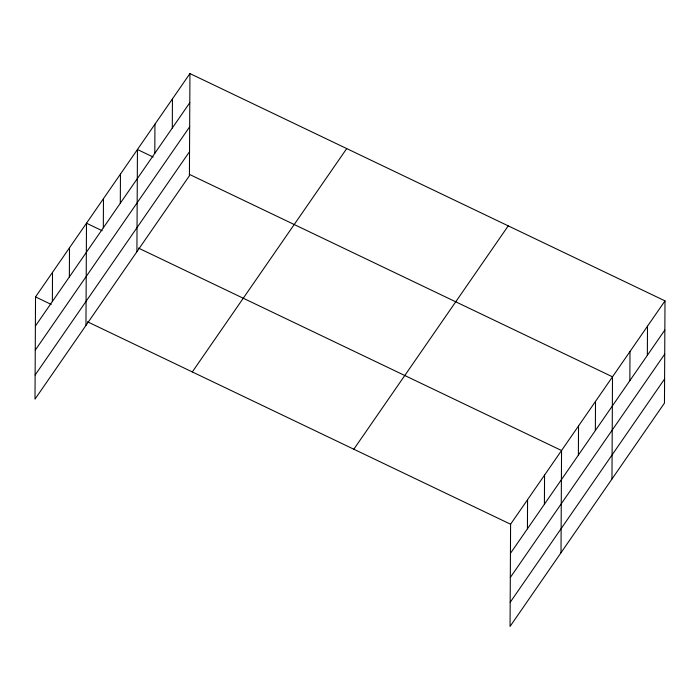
<?xml version="1.0" encoding="UTF-8"?>
<svg xmlns="http://www.w3.org/2000/svg" width="700" height="700" viewBox="0 0 700 700"><rect width="100%" height="100%" fill="white"/><g stroke="black" fill="none" stroke-linecap="round" stroke-linejoin="round"><path stroke-width="1.05" d="M189.945 73.57L35.534 296.922L35 399.123L189.411 175.77L189.945 73.57L665 300.877L664.466 403.078L510.055 626.43L510.589 524.23L665 300.877M52.369 301.499L52.518 272.352M69.353 276.938L69.501 247.782M85.951 325.412L86.494 223.213L102.165 230.72M103.32 227.797L103.478 198.651M120.304 203.227L120.461 174.081M136.911 251.711L137.445 149.511L153.125 157.01M154.796 153.344L154.945 124.197M172.296 128.03L172.445 98.884M527.424 528.806L527.572 499.66M544.407 504.236L544.556 475.09M561.006 552.72L561.549 450.52L138.416 248.062M578.375 455.105L578.532 425.95M595.359 430.535L595.516 401.389M611.966 479.019L612.5 376.819L189.376 174.361M629.851 380.651L630 351.505M647.351 355.338L647.5 326.191M35.385 326.069L189.796 102.716M35.254 350.175L189.665 126.822M35.123 375.016L189.534 151.664M192.308 371.936L346.71 148.584M353.824 449.216L508.235 225.864M510.44 553.376L664.851 330.024M510.309 577.483L664.72 354.13M510.177 602.324L664.589 378.971M35.534 296.922L51.214 304.421M87.465 321.773L510.589 524.23"/></g></svg>
